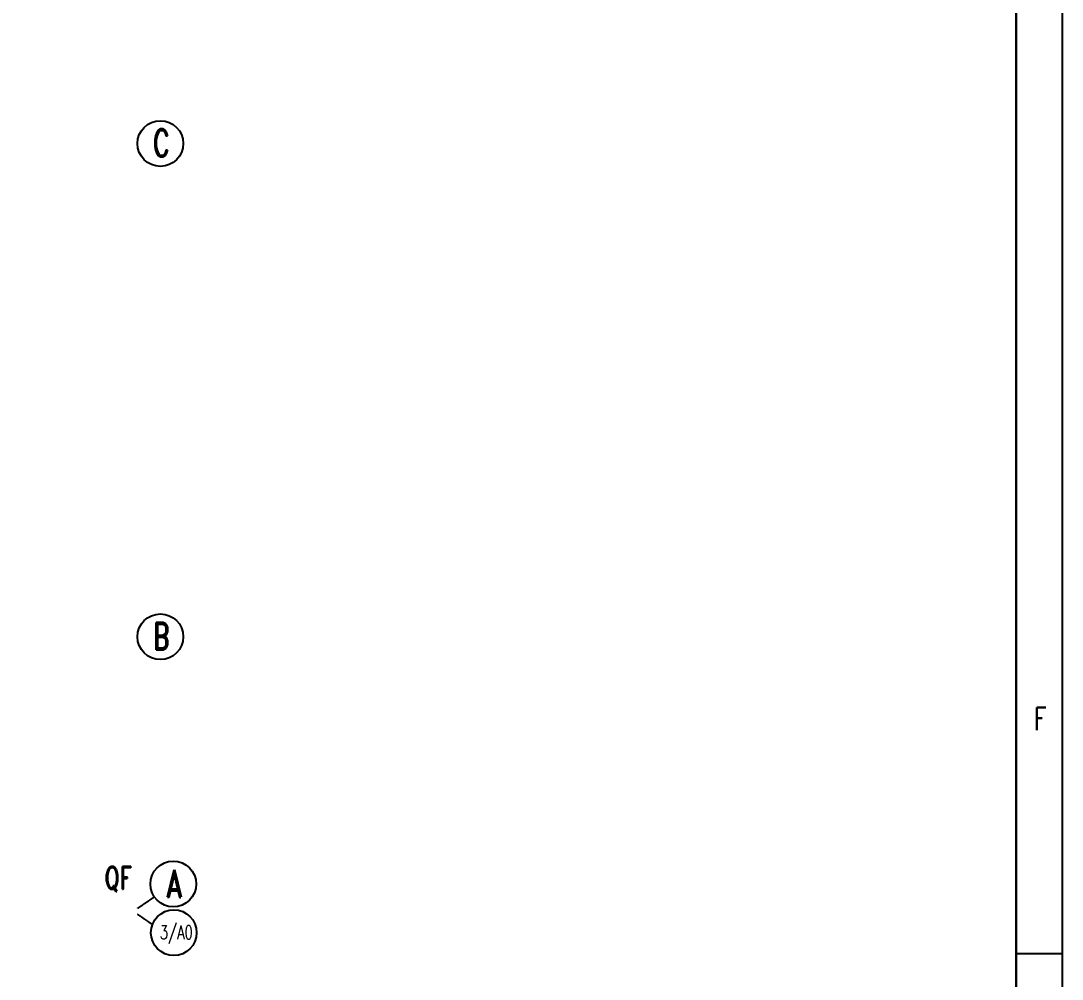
# Model space of a CAD drawing. Extents: x -383207 to 558143, y -95136 to 11777.
# Drawn here: x 124635 to 141710, y -77774 to -62054 of the extents above; entities that cross this region are included whole.
import ezdxf
from ezdxf.enums import TextEntityAlignment as Align

# ---------------------------------------------------------------- set-up
doc = ezdxf.new("R2010")
doc.units = 0
doc.linetypes.add('DOTE', pattern=[2.42, 2, -0.2, 0.02, -0.2])
doc.layers.get('0').update_dxf_attribs({"linetype": 'CONTINUOUS'})
for name, color, linetype in [('AXIS', 1, 'DOTE'), ('TK', 4, 'CONTINUOUS'), ('厂房分隔线', 2, 'CONTINUOUS')]:
    doc.layers.add(name, color=color, linetype=linetype)
doc.styles.add('HZbine', font='txt_____.ttf', dxfattribs={"width": 0.7, "bigfont": 'HZTXT'})
doc.styles.add('romand', font='romand.shx', dxfattribs={"width": 0.7, "height": 200, "bigfont": 'OCHINESE.shx'})

msp = doc.modelspace()

# ---------------------------------------------------------------- linework, layer by layer
msp.add_lwpolyline([(52535.1, -30419.6), (141710.1, -30419.6), (141710.1, -93494.6), (52535.1, -93494.6)], close=True)
at = {"layer": 'AXIS', "ltscale": 0.2}
for p, q in [((126554.3, -76607.4), (126823.5, -76423.5)), ((126548.3, -76707.4), (126796.3, -76878.6))]:
    msp.add_line(p, q, dxfattribs=at)
at = {"layer": 'AXIS', "linetype": 'Continuous'}
for centre in [(126923.3, -64067.4), (126923.3, -72157.4), (127134.3, -76213.7), (127142.9, -77011.5)]:
    msp.add_circle(centre, 375, dxfattribs=at)
at = {"layer": 'TK', "color": 4, "flags": 128}
for points in [[(141710.1, -30419.6), (141710.1, -93494.6)], [(140960.1, -77350.8), (141710.1, -77350.8)]]:
    msp.add_lwpolyline(points, dxfattribs=at)
at = {"layer": 'TK', "color": 4, "const_width": 37.5}
msp.add_lwpolyline([(54410.1, -31169.6), (140954.1, -31169.6), (140954.1, -92744.6), (54410.1, -92744.6)], close=True, dxfattribs=at)

# ---------------------------------------------------------------- texts
at = {"layer": 'AXIS', "style": 'romand', "width": 0.7}
for s, height, p in [('C', 450, (126937.2, -64057.6)), ('B', 450, (126937.2, -72147.6)), ('A', 450, (127148.3, -76204)), ('3/A0', 225, (127184, -77021.2))]:
    msp.add_text(s, height=height, dxfattribs=at).set_placement(p, align=Align.MIDDLE)
at = {"layer": 'TK', "color": 4, "style": 'HZbine', "width": 0.7}
msp.add_text('F', height=375, dxfattribs=at).set_placement((141249.2, -73690.4))
at = {"layer": '厂房分隔线', "style": 'romand', "width": 0.7}
msp.add_text('QF', height=375, dxfattribs=at).set_placement((126008.3, -76299.4))

doc.saveas('drawing.dxf')
